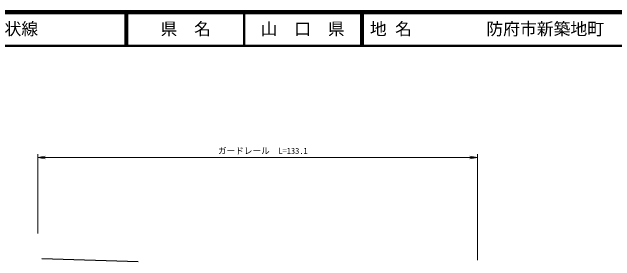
# Model space of a CAD drawing. Units: millimetres, scale not verified. Extents: x 40000 to 680000, y 20000 to 380000.
# Drawn here: x 263968 to 443267, y 305992 to 380000 of the extents above; entities that cross this region are included whole.
import ezdxf
from ezdxf.enums import TextEntityAlignment as Align

# ---------------------------------------------------------------- set-up
doc = ezdxf.new("R2010")
doc.units = ezdxf.units.MM
doc.header["$LTSCALE"] = 1000
for name, color, linetype, lineweight in [('M-BGD', 7, 'Continuous', 25), ('M-STR-HTXT', 7, 'Continuous', 13), ('M-TTL', 2, 'Continuous', 140), ('M-TTL-LINE', 7, 'Continuous', 50)]:
    doc.layers.add(name, color=color, linetype=linetype, lineweight=lineweight)
doc.layers.add('M-TTL-TXT', color=7, linetype='Continuous')
doc.styles.add('ＭＳ ゴシック', font='')
doc.styles.get('ＭＳ ゴシック').set_extended_font_data('MS Gothic')

# ---------------------------------------------------------------- blocks, each defined once
blk = doc.blocks.new('open_arrow')
at = {"color": 0, "linetype": 'Continuous', "lineweight": -2}
blk.add_lwpolyline([(7.5, 1.25), (0, 0), (7.5, -1.25)], dxfattribs=at)

msp = doc.modelspace()

# ---------------------------------------------------------------- linework, layer by layer
at = {"layer": 'M-BGD'}
msp.add_line((272848, 306747), (301433, 305782), dxfattribs=at)
at = {"layer": 'M-STR-HTXT'}
for p, q in [((271590, 314139), (271590, 337767)), ((402349, 306194), (402349, 337767)), ((271590, 336767), (402349, 336767))]:
    msp.add_line(p, q, dxfattribs=at)
at = {"layer": 'M-TTL'}
msp.add_line((680000, 380000), (40000, 380000), dxfattribs=at)
at = {"layer": 'M-TTL-LINE'}
for p, q in [((297750, 380000), (297750, 370000)), ((298250, 380000), (298250, 370000)), ((333000, 380000), (333000, 370000)), ((367750, 380000), (367750, 370000)), ((368250, 380000), (368250, 370000)), ((40000, 370000), (680000, 370000))]:
    msp.add_line(p, q, dxfattribs=at)

# ---------------------------------------------------------------- block references
at = {"layer": 'M-STR-HTXT', "xscale": 300, "yscale": 300}
msp.add_blockref('open_arrow', (271590, 336767), dxfattribs=at)
at = {"layer": 'M-STR-HTXT', "xscale": 300, "yscale": 300, "rotation": 180}
msp.add_blockref('open_arrow', (402349, 336767), dxfattribs=at)

# ---------------------------------------------------------------- texts
at = {"layer": 'M-STR-HTXT', "style": 'ＭＳ ゴシック'}
msp.add_text('ガードレール\u3000L=133.1', height=1833, dxfattribs=at).set_placement((338556, 337267), align=Align.BOTTOM_CENTER)
at = {"layer": 'M-TTL-TXT', "style": 'ＭＳ ゴシック'}
for s, p in [('主要地方道\u3000防府環状線', (216734, 375000)), ('地 名', (370380, 375000)), ('防府市新築地町', (405024, 375000))]:
    msp.add_text(s, height=3666, dxfattribs=at).set_placement(p, align=Align.MIDDLE_LEFT)
for s, p in [('県\u3000名', (315625, 375000)), ('山\u3000口\u3000県', (350375, 375000))]:
    msp.add_text(s, height=3666, dxfattribs=at).set_placement(p, align=Align.MIDDLE_CENTER)

doc.saveas('drawing.dxf')
